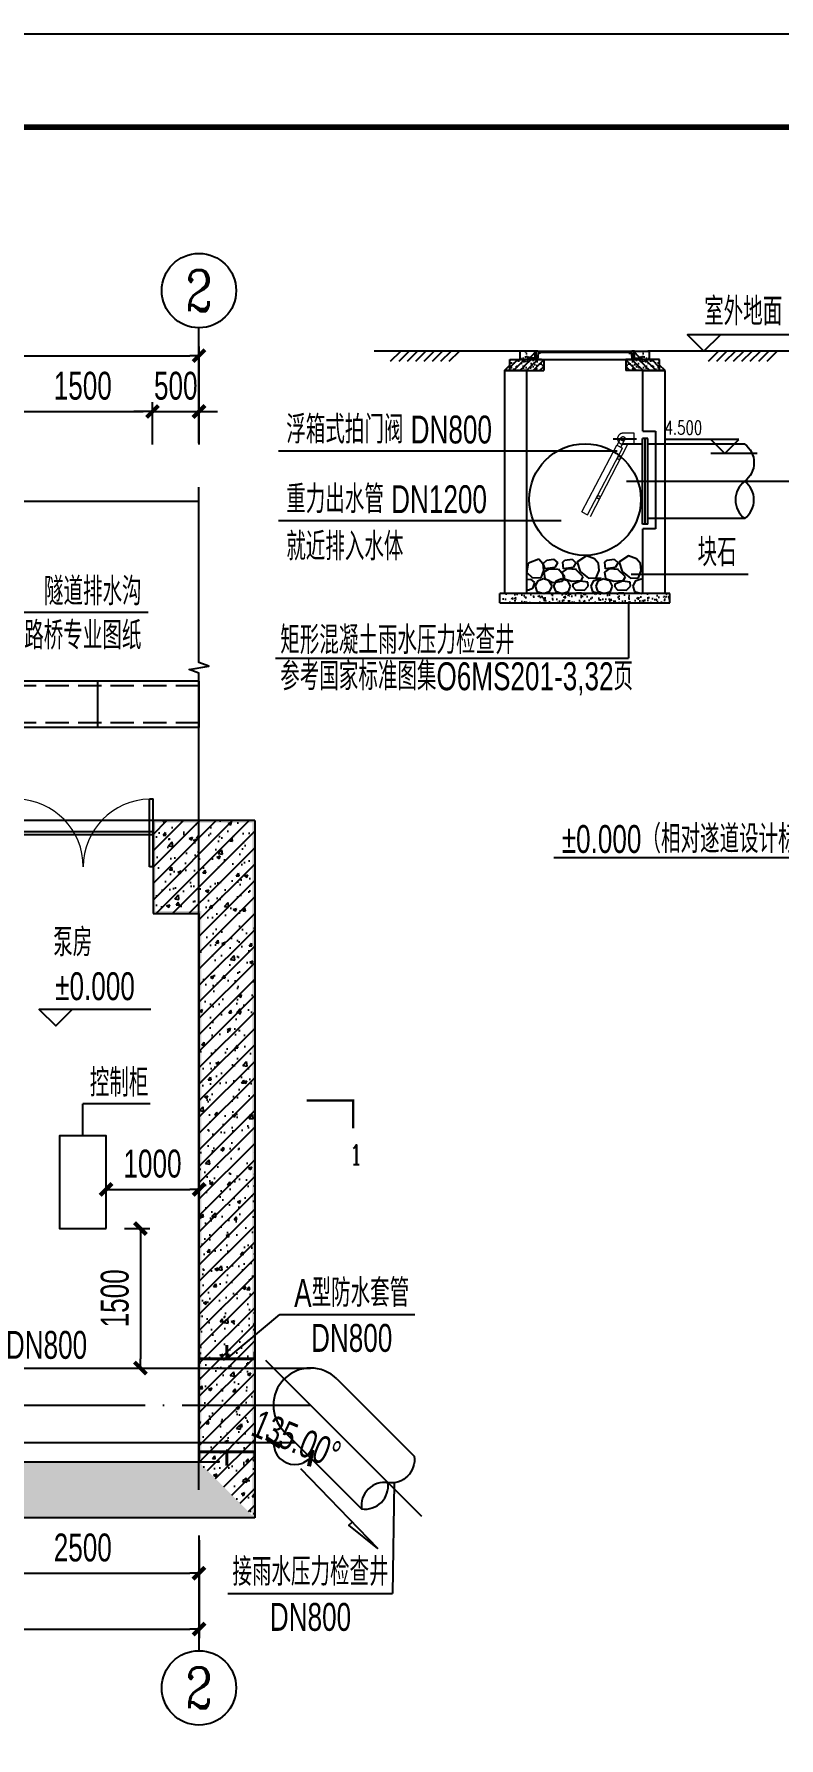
# Model space of a CAD drawing. Extents: x -316592 to 60787, y -138940 to -60306.
# Drawn here: x -14892 to -6881, y -95223 to -76897 of the extents above; entities that cross this region are included whole.
import ezdxf
from ezdxf.enums import TextEntityAlignment as Align

# ---------------------------------------------------------------- set-up
doc = ezdxf.new("R2010")
doc.units = 0
doc.header["$LTSCALE"] = 1000
doc.header["$MEASUREMENT"] = 0
for name, pattern in [('CENTER', [2.9, 2.5, -0.2, 0, -0.2]), ('DASH', [0.35, 0.25, -0.1]), ('PHANTOM2', [31.75, 15.875, -3.175, 3.175, -3.175, 3.175, -3.175])]:
    doc.linetypes.add(name, pattern=pattern)
for name, color, linetype in [('---GPS_废水管_DN', 74, 'Continuous'), ('AXIS', 4, 'Continuous'), ('AXIS_TEXT', 7, 'Continuous'), ('DIM_ELEV', 4, 'Continuous'), ('DIM_SYMB', 4, 'Continuous'), ('DOTE', 8, 'Continuous'), ('HIDE_B', 7, 'Continuous'), ('PUB_DIM', 7, 'Continuous'), ('PUB_HATCH', 246, 'Continuous'), ('PUB_TEXT', 7, 'Continuous'), ('PUB_WALL', 9, 'Continuous'), ('QQ', 8, 'Continuous'), ('SJ', 4, 'Continuous'), ('WALL', 8, 'Continuous'), ('WINDOW', 8, 'Continuous'), ('WP_CENTER', 11, 'CENTER'), ('WP_D', 4, 'Continuous'), ('WP_D_DN', 4, 'Continuous'), ('WP_D_OTH', 7, 'Continuous'), ('图框', 7, 'Continuous'), ('建构筑物', 8, 'Continuous'), ('管道', 4, 'Continuous')]:
    doc.layers.add(name, color=color, linetype=linetype)
for name, color, linetype, lineweight in [('2中心线', 8, 'CENTER', 13), ('xishixian', 7, 'Continuous', 9), ('点划线', 8, 'CENTER', 25)]:
    doc.layers.add(name, color=color, linetype=linetype, lineweight=lineweight)
doc.styles.add('_TCH_AXIS', font='COMPLEX', dxfattribs={"bigfont": 'GBCBIG'})
doc.styles.add('_TCH_DIM', font='simplex1.shx', dxfattribs={"bigfont": 'hztxt.shx'})
doc.styles.add('_TCH_LABEL', font='COMPLEX', dxfattribs={"bigfont": 'GBCBIG'})
doc.styles.add('COMPLEX', font='COMPLEX')
doc.styles.add('HZ', font='HZTXT_E.SHX', dxfattribs={"width": 0.7, "bigfont": 'HZTXT.SHX'})
doc.dimstyles.new('LZGPS', dxfattribs={"dimscale": 100, "dimtxt": 3, "dimasz": 1, "dimexe": 1, "dimexo": 2, "dimgap": 1.25, "dimtad": 1, "dimdec": 0, "dimzin": 0, "dimdsep": 46, "dimtxsty": 'HZ', "dimblk": '$dimbk', "dimcen": 2, "dimclrd": 256, "dimclre": 256, "dimazin": 0, "dimtfac": 1, "dimtdec": 0, "dimtix": 1, "dimtmove": 2, "dimatfit": 3, "dimfxl": 0, "dimtolj": 1, "dimtzin": 0, "dimarcsym": 0})
pattern_1 = [(45, (-77718.2, -37710.72), (-88.38835, 88.38835), []), (50, (-77718.2, -37710.72), (358.6301, -31.3761), [37.5, -412.5]), (355, (-77718.2, -37710.72), (-69.3757, 376.096), [30, -330]), (100.4514, (-77688.3, -37713.33), (289.2547, 344.7198), [31.8701, -350.571]), (46.1842, (-77718.2, -37610.7), (533.6205, -82.7595), [56.25, -618.75]), (96.6356, (-77673.73, -37617.6), (467.3314, 487.059), [47.805, -525.8565]), (351.1842, (-77718.2, -37610.7), (467.331, 487.0593), [45, -495]), (21, (-77668.2, -37635.72), (298.4535, -201.3094), [37.5, -412.5]), (326, (-77668.2, -37635.72), (121.6577, 362.575), [30, -330]), (71.4514, (-77643.33, -37652.5), (420.1113, 161.2652), [31.8701, -350.571]), (37.5, (-77718.2, -37710.72), (6.07993, 166.44693), [0, -326, 0, -335, 0, -331.25]), (7.5, (-77718.2, -37710.72), (131.53477, 197.20586), [0, -191, 0, -318.5, 0, -126.25]), (327.5, (-77829.7, -37710.72), (266.91122, -11.27744), [0, -125, 0, -390, 0, -517.5]), (317.5, (-77879.7, -37710.72), (291.5931, 50.0525), [0, -162.5, 0, -259, 0, -367.5])]

# ---------------------------------------------------------------- blocks, each defined once
blk = doc.blocks.new('$dimbk')
blk.add_line((0, 0), (-1, 0))
blk.add_lwpolyline([(-0.64, -0.64, 0.45, 0.45, 0), (0.64, 0.64, 0.45, 0.45, 0)], format="xyseb")
blk = doc.blocks.new('*D61')
at = {"layer": 'Defpoints', "color": 0}
for p in [(-13618, -80956), (-15118, -81513), (-13618, -81513)]:
    blk.add_point(p, dxfattribs=at)
at = {"layer": 'PUB_DIM', "lineweight": -2}
for p, q in [((-15118, -81313), (-15118, -80856)), ((-15018, -80956), (-13718, -80956)), ((-13618, -81313), (-13618, -80856))]:
    blk.add_line(p, q, dxfattribs=at)
at = {"layer": 'PUB_DIM', "lineweight": -2, "xscale": 100, "yscale": 100, "zscale": 100, "rotation": 180}
blk.add_blockref('$dimbk', (-15118, -80956), dxfattribs=at)
at = {"layer": 'PUB_DIM', "lineweight": -2, "xscale": 100, "yscale": 100, "zscale": 100}
blk.add_blockref('$dimbk', (-13618, -80956), dxfattribs=at)
at = {"layer": 'PUB_DIM', "color": 0, "insert": (-14368, -80681), "char_height": 300, "attachment_point": 5, "style": 'HZ'}
blk.add_mtext('\\A1;1500', dxfattribs=at)
blk = doc.blocks.new('*D62')
at = {"layer": 'Defpoints', "color": 0}
for p in [(-13118, -80956), (-13618, -81513), (-13118, -81513)]:
    blk.add_point(p, dxfattribs=at)
at = {"layer": 'PUB_DIM', "lineweight": -2}
for p, q in [((-13718, -80956), (-13818, -80956)), ((-13618, -81313), (-13618, -80856)), ((-13618, -80956), (-13118, -80956)), ((-13118, -81313), (-13118, -80856)), ((-13018, -80956), (-12918, -80956))]:
    blk.add_line(p, q, dxfattribs=at)
at = {"layer": 'PUB_DIM', "lineweight": -2, "xscale": 100, "yscale": 100, "zscale": 100}
blk.add_blockref('$dimbk', (-13618, -80956), dxfattribs=at)
at = {"layer": 'PUB_DIM', "lineweight": -2, "xscale": 100, "yscale": 100, "zscale": 100, "rotation": 180}
blk.add_blockref('$dimbk', (-13118, -80956), dxfattribs=at)
at = {"layer": 'PUB_DIM', "color": 0, "insert": (-13368, -80681), "char_height": 300, "attachment_point": 5, "style": 'HZ'}
blk.add_mtext('\\A1;500', dxfattribs=at)
blk = doc.blocks.new('*D64')
at = {"layer": 'Defpoints', "color": 0}
for p in [(-15618, -92895), (-13118, -92895), (-13118, -93452)]:
    blk.add_point(p, dxfattribs=at)
at = {"layer": 'PUB_DIM', "lineweight": -2}
for p, q in [((-15618, -93095), (-15618, -93552)), ((-13118, -93095), (-13118, -93552)), ((-15518, -93452), (-13218, -93452))]:
    blk.add_line(p, q, dxfattribs=at)
at = {"layer": 'PUB_DIM', "lineweight": -2, "xscale": 100, "yscale": 100, "zscale": 100, "rotation": 180}
blk.add_blockref('$dimbk', (-15618, -93452), dxfattribs=at)
at = {"layer": 'PUB_DIM', "lineweight": -2, "xscale": 100, "yscale": 100, "zscale": 100}
blk.add_blockref('$dimbk', (-13118, -93452), dxfattribs=at)
at = {"layer": 'PUB_DIM', "color": 0, "insert": (-14368, -93177), "char_height": 300, "attachment_point": 5, "style": 'HZ'}
blk.add_mtext('\\A1;2500', dxfattribs=at)
blk = doc.blocks.new('*D65')
at = {"layer": 'Defpoints', "color": 0}
for p in [(-23118, -93045), (-13118, -93045), (-13118, -94052)]:
    blk.add_point(p, dxfattribs=at)
at = {"layer": 'PUB_DIM', "lineweight": -2}
for p, q in [((-23118, -93245), (-23118, -94152)), ((-13118, -93245), (-13118, -94152)), ((-23018, -94052), (-13218, -94052))]:
    blk.add_line(p, q, dxfattribs=at)
at = {"layer": 'PUB_DIM', "lineweight": -2, "xscale": 100, "yscale": 100, "zscale": 100, "rotation": 180}
blk.add_blockref('$dimbk', (-23118, -94052), dxfattribs=at)
at = {"layer": 'PUB_DIM', "lineweight": -2, "xscale": 100, "yscale": 100, "zscale": 100}
blk.add_blockref('$dimbk', (-13118, -94052), dxfattribs=at)
at = {"layer": 'PUB_DIM', "color": 0, "insert": (-18118, -93777), "char_height": 300, "attachment_point": 5, "style": 'HZ'}
blk.add_mtext('\\A1;10000', dxfattribs=at)
blk = doc.blocks.new('*D72')
at = {"layer": 'Defpoints', "color": 0}
for p in [(-13118, -80356), (-23118, -81113), (-13118, -81113)]:
    blk.add_point(p, dxfattribs=at)
at = {"layer": 'PUB_DIM', "lineweight": -2}
for p, q in [((-23118, -80913), (-23118, -80256)), ((-13118, -80913), (-13118, -80256)), ((-23018, -80356), (-13218, -80356))]:
    blk.add_line(p, q, dxfattribs=at)
at = {"layer": 'PUB_DIM', "lineweight": -2, "xscale": 100, "yscale": 100, "zscale": 100, "rotation": 180}
blk.add_blockref('$dimbk', (-23118, -80356), dxfattribs=at)
at = {"layer": 'PUB_DIM', "lineweight": -2, "xscale": 100, "yscale": 100, "zscale": 100}
blk.add_blockref('$dimbk', (-13118, -80356), dxfattribs=at)
at = {"layer": 'PUB_DIM', "color": 0, "insert": (-18118, -80081), "char_height": 300, "attachment_point": 5, "style": 'HZ'}
blk.add_mtext('\\A1;10000', dxfattribs=at)
blk = doc.blocks.new('$DorLib2D$00000002')
for p, q in [((-0.5, 0), (-0.5, 0.4875)), ((-0.475, 0.4875), (-0.5, 0.4875)), ((-0.475, 0), (-0.475, 0.4875)), ((0.475, 0), (0.475, 0.4875)), ((0.475, 0.4875), (0.5, 0.4875)), ((0.5, 0), (0.5, 0.4875)), ((-0.5, 0), (-0.475, 0)), ((0.5, 0), (0.475, 0))]:
    blk.add_line(p, q)
at = {"lineweight": 13}
for centre, start, end in [((-0.4875, 0), 0, 88.53072), ((0.4875, 0), 91.46928, 180)]:
    blk.add_arc(centre, 0.4875, start, end, dxfattribs=at)
blk = doc.blocks.new('_AXISO')
blk.add_circle((0, 0), 0.5)
at = {"layer": 'AXIS_TEXT', "style": 'COMPLEX', "width": 1.041667}
blk.add_attdef('A', text='', height=0.56, dxfattribs=at).set_placement((-0.25, -0.28), (0.25, -0.28), align=Align.FIT)
blk = doc.blocks.new('_ARROW2')
blk.add_line((-600, 0), (600, 0))
blk.add_lwpolyline([(600, 0), (202, 50), (202, 0)])
blk.add_solid([(202, 50), (202, 0), (600, 0), (202, 50)])
blk = doc.blocks.new('*D83')
at = {"layer": '---GPS_废水管_DN', "lineweight": -2}
for p, q in [((-14118, -89545), (-14118, -89223)), ((-13118, -89545), (-13118, -89223)), ((-14018, -89323), (-13218, -89323))]:
    blk.add_line(p, q, dxfattribs=at)
at = {"layer": 'Defpoints', "color": 0}
for p in [(-13118, -89323), (-14118, -89745), (-13118, -89745)]:
    blk.add_point(p, dxfattribs=at)
at = {"layer": '---GPS_废水管_DN', "lineweight": -2, "xscale": 100, "yscale": 100, "zscale": 100, "rotation": 180}
blk.add_blockref('$dimbk', (-14118, -89323), dxfattribs=at)
at = {"layer": '---GPS_废水管_DN', "lineweight": -2, "xscale": 100, "yscale": 100, "zscale": 100}
blk.add_blockref('$dimbk', (-13118, -89323), dxfattribs=at)
at = {"layer": '---GPS_废水管_DN', "color": 0, "insert": (-13618, -89048), "char_height": 300, "attachment_point": 5, "style": 'HZ'}
blk.add_mtext('\\A1;1000', dxfattribs=at)
blk = doc.blocks.new('*D84')
at = {"layer": '---GPS_废水管_DN', "lineweight": -2}
for p, q in [((-13918, -89745), (-13648, -89745)), ((-13748, -89845), (-13748, -91145)), ((-14059, -91245), (-13648, -91245))]:
    blk.add_line(p, q, dxfattribs=at)
at = {"layer": 'Defpoints', "color": 0}
for p in [(-14118, -89745), (-14259, -91245), (-13748, -91245)]:
    blk.add_point(p, dxfattribs=at)
at = {"layer": '---GPS_废水管_DN', "lineweight": -2, "xscale": 100, "yscale": 100, "zscale": 100}
for p, rotation in [((-13748, -89745), 90), ((-13748, -91245), 270)]:
    blk.add_blockref('$dimbk', p, dxfattribs=dict(at, rotation=rotation))
at = {"layer": '---GPS_废水管_DN', "color": 0, "insert": (-14023, -90495), "char_height": 300, "attachment_point": 5, "rotation": 90, "style": 'HZ'}
blk.add_mtext('\\A1;1500', dxfattribs=at)
blk = doc.blocks.new('$BG_1')
blk.add_lwpolyline([(10.23, 1.77), (-1.77, 1.77), (0, 0), (1.77, 1.77)])
at = {"style": 'HZ', "width": 0.7}
blk.add_attdef('BG', text='', height=2.5, dxfattribs=at).set_placement((4.22, 2.77), align=Align.CENTER)
blk = doc.blocks.new('*D86')
at = {"layer": '---GPS_废水管_DN', "lineweight": -2}
blk.add_arc((-12084, -92045), 237, 204.3244, 290.6756, dxfattribs=at)
at = {"layer": 'Defpoints', "color": 0}
for p in [(-12201, -91928, 1800), (-15838, -92045, 1800), (-11918, -92045, 1800), (-12252, -92213), (-11369, -92760, 1800)]:
    blk.add_point(p, dxfattribs=at)
at = {"layer": '---GPS_废水管_DN', "lineweight": -2, "xscale": 100, "yscale": 100, "zscale": 100}
for p, rotation in [((-12321, -92045), 102.1621890158522), ((-11916, -92213), 32.83781098414722)]:
    blk.add_blockref('$dimbk', p, dxfattribs=dict(at, rotation=rotation))
at = {"layer": '---GPS_废水管_DN', "color": 0, "insert": (-12070, -92011), "char_height": 300, "attachment_point": 5, "rotation": 337.5, "style": 'HZ'}
blk.add_mtext('\\A1;135.00°', dxfattribs=at)

msp = doc.modelspace()

# ---------------------------------------------------------------- hatches: boundary and pattern name
at = {"layer": 'PUB_HATCH'}
h = msp.add_hatch(dxfattribs=at)
h.set_pattern_fill('钢筋混凝土', color=256, scale=50, style=0)
h.set_pattern_definition(pattern_1)
h.paths.add_polyline_path([(-12543.3, -85380.4), (-12518.3, -85355.4), (-13612.3, -85355.4), (-13612.3, -86355.4), (-13118.3, -86355.4), (-13093.3, -86330.4)])
h = msp.add_hatch(dxfattribs=at)
h.set_pattern_fill('钢筋混凝土', color=256, scale=50, style=0)
h.set_pattern_definition(pattern_1)
h.paths.add_polyline_path([(-12543.3, -85380.4), (-13093.3, -86330.4), (-13118.3, -86355.4), (-13118.3, -92255.4), (-12518.3, -92855.4), (-12518.3, -85355.4)])
h = msp.add_hatch(dxfattribs=at)
h.set_pattern_fill('钢筋混凝土', color=256, scale=50, style=0)
h.set_pattern_definition(pattern_1)
h.paths.add_polyline_path([(-12518.3, -92855.4), (-13118.3, -92255.4), (-23118.3, -92255.4), (-23718.3, -92855.4)])
at = {"layer": 'PUB_WALL'}
for points in [[(-12518.3, -85355.4), (-13612.3, -85355.4), (-13587.3, -85380.4), (-12543.3, -85380.4)], [(-13612.3, -85355.4), (-13612.3, -86355.4), (-13587.3, -86330.4), (-13587.3, -85380.4)], [(-12518.3, -85355.4), (-12518.3, -92855.4), (-12543.3, -92830.4), (-12543.3, -85380.4)], [(-13612.3, -86355.4), (-13118.3, -86355.4), (-13093.3, -86330.4), (-13587.3, -86330.4)], [(-13118.3, -86355.4), (-13118.3, -92255.4), (-13093.3, -92280.4), (-13093.3, -86330.4)], [(-13118.3, -92255.4), (-23118.3, -92255.4), (-23143.3, -92280.4), (-13093.3, -92280.4)], [(-12518.3, -92855.4), (-23718.3, -92855.4), (-23693.3, -92830.4), (-12543.3, -92830.4)]]:
    msp.add_hatch(color=256, dxfattribs=at).paths.add_polyline_path(points)
at = {"layer": 'xishixian'}
h = msp.add_hatch(color=0, dxfattribs=at)
h.paths.add_polyline_path([(-8838.1, -81878.5, -1), (-8803.8, -81878.5, -1)])
h.paths.add_polyline_path([(-8584.4, -81456.6, -1), (-8618.7, -81456.6, -1)])
at = {"layer": '建构筑物'}
h = msp.add_hatch(dxfattribs=at)
h.set_pattern_fill('ANSI31', color=256, scale=400, style=0)
h.set_pattern_definition([(45, (-1002106.466, 1460111.583), (-35.355339, 35.355339), [])])
edge = h.paths.add_edge_path()
edge.add_line((-9773.7, -80397), (-9409.9, -80397))
edge.add_line((-9777.2, -80517), (-9409.9, -80517))
edge.add_line((-9409.9, -80397), (-9409.9, -80517))
edge.add_line((-9773.7, -80517), (-9773.7, -80397))
h = msp.add_hatch(dxfattribs=at)
h.set_pattern_fill('AR-CONC', color=256, scale=20, style=0)
h.set_pattern_definition([(50, (-1002106.47, 1460111.58), (143.4520365, -12.550427), [15, -165]), (355, (-1002106.47, 1460111.58), (-27.750267, 150.438427), [12, -132]), (100.4514, (-1002094.51, 1460110.54), (115.701876, 137.887908), [12.748038, -140.228422]), (46.1842, (-1002106.47, 1460151.58), (213.44821, -33.103803), [22.5, -247.5]), (96.6356, (-1002088.68, 1460148.82), (186.93254, 194.823574), [19.122058, -210.3426]), (351.1842, (-1002106.47, 1460151.58), (186.93239, 194.82372), [18, -198]), (21, (-1002086.47, 1460141.58), (119.3814104, -80.523778), [15, -165]), (326, (-1002086.47, 1460141.58), (48.663066, 145.030009), [12, -132]), (71.4514, (-1002076.52, 1460134.87), (168.044526, 64.506099), [12.748038, -140.228422]), (37.5, (-1002106.466, 1460111.583), (2.431971, 66.5787708), [0, -130.4, 0, -134, 0, -132.5]), (7.5, (-1002106.466, 1460111.58), (52.6139075, 78.8823424), [0, -76.4, 0, -127.4, 0, -50.5]), (327.5, (-1002151.066, 1460111.583), (106.7644872, -4.5109743), [0, -50, 0, -156, 0, -207]), (317.5, (-1002171.07, 1460111.58), (116.637234, 20.0209965), [0, -65, 0, -103.6, 0, -147])])
edge = h.paths.add_edge_path()
edge.add_line((-9773.7, -80397), (-9409.9, -80397))
edge.add_line((-9777.2, -80517), (-9409.9, -80517))
edge.add_line((-9409.9, -80397), (-9409.9, -80517))
edge.add_line((-9773.7, -80517), (-9773.7, -80397))
h = msp.add_hatch(dxfattribs=at)
h.set_pattern_fill('AR-CONC', color=256, scale=20, style=0)
h.set_pattern_definition([(50, (-1002106.47, 1459331.58), (143.4520365, -12.550427), [15, -165]), (355, (-1002106.47, 1459331.58), (-27.750267, 150.438427), [12, -132]), (100.4514, (-1002094.51, 1459330.54), (115.701876, 137.887908), [12.748038, -140.228422]), (46.1842, (-1002106.47, 1459371.58), (213.44821, -33.103803), [22.5, -247.5]), (96.6356, (-1002088.68, 1459368.82), (186.93254, 194.823574), [19.122058, -210.3426]), (351.1842, (-1002106.47, 1459371.58), (186.93239, 194.82372), [18, -198]), (21, (-1002086.47, 1459361.58), (119.3814104, -80.523778), [15, -165]), (326, (-1002086.47, 1459361.58), (48.663066, 145.030009), [12, -132]), (71.4514, (-1002076.52, 1459354.87), (168.044526, 64.506099), [12.748038, -140.228422]), (37.5, (-1002106.466, 1459331.583), (2.431971, 66.5787708), [0, -130.4, 0, -134, 0, -132.5]), (7.5, (-1002106.466, 1459331.58), (52.6139075, 78.8823424), [0, -76.4, 0, -127.4, 0, -50.5]), (327.5, (-1002151.066, 1459331.583), (106.7644872, -4.5109743), [0, -50, 0, -156, 0, -207]), (317.5, (-1002171.07, 1459331.58), (116.637234, 20.0209965), [0, -65, 0, -103.6, 0, -147])])
h.paths.add_polyline_path([(-9502.4, -80307), (-9664.3, -80307), (-9664.3, -80397), (-9573.7, -80397), (-9502.4, -80318.2)])
h = msp.add_hatch(dxfattribs=at)
h.set_pattern_fill('AR-CONC', color=256, scale=20, style=0)
h.set_pattern_definition([(130, (984169.06, 1460111.58), (-143.4520365, -12.550427), [15, -165]), (185, (984169.06, 1460111.58), (27.750267, 150.438427), [12, -132]), (79.5486, (984157.1, 1460110.54), (-115.701876, 137.887908), [12.748038, -140.228422]), (133.8158, (984169.06, 1460151.58), (-213.44821, -33.103803), [22.5, -247.5]), (83.3644, (984151.27, 1460148.82), (-186.93254, 194.823574), [19.122058, -210.3426]), (188.8158, (984169.06, 1460151.58), (-186.93239, 194.82372), [18, -198]), (159, (984149.06, 1460141.58), (-119.3814104, -80.523778), [15, -165]), (214, (984149.06, 1460141.58), (-48.663066, 145.030009), [12, -132]), (108.5486, (984139.11, 1460134.87), (-168.044526, 64.506099), [12.748038, -140.228422]), (142.5, (984169.057, 1460111.583), (-2.431971, 66.5787708), [0, -130.4, 0, -134, 0, -132.5]), (172.5, (984169.06, 1460111.58), (-52.6139075, 78.8823424), [0, -76.4, 0, -127.4, 0, -50.5]), (212.5, (984213.657, 1460111.583), (-106.7644872, -4.5109743), [0, -50, 0, -156, 0, -207]), (222.5, (984233.66, 1460111.58), (-116.637234, 20.0209965), [0, -65, 0, -103.6, 0, -147])])
edge = h.paths.add_edge_path()
edge.add_line((-8163.7, -80397), (-8527.5, -80397))
edge.add_line((-8160.2, -80517), (-8527.5, -80517))
edge.add_line((-8527.5, -80397), (-8527.5, -80517))
edge.add_line((-8163.7, -80517), (-8163.7, -80397))
h = msp.add_hatch(dxfattribs=at)
h.set_pattern_fill('ANSI31', color=256, scale=400, style=0)
h.set_pattern_definition([(135, (984169.057, 1460111.583), (35.355339, 35.355339), [])])
edge = h.paths.add_edge_path()
edge.add_line((-8163.7, -80397), (-8527.5, -80397))
edge.add_line((-8160.2, -80517), (-8527.5, -80517))
edge.add_line((-8527.5, -80397), (-8527.5, -80517))
edge.add_line((-8163.7, -80517), (-8163.7, -80397))
h = msp.add_hatch(dxfattribs=at)
h.set_pattern_fill('AR-CONC', color=256, scale=20, style=0)
h.set_pattern_definition([(130, (984169.06, 1459331.58), (-143.4520365, -12.550427), [15, -165]), (185, (984169.06, 1459331.58), (27.750267, 150.438427), [12, -132]), (79.5486, (984157.1, 1459330.54), (-115.701876, 137.887908), [12.748038, -140.228422]), (133.8158, (984169.06, 1459371.58), (-213.44821, -33.103803), [22.5, -247.5]), (83.3644, (984151.27, 1459368.82), (-186.93254, 194.823574), [19.122058, -210.3426]), (188.8158, (984169.06, 1459371.58), (-186.93239, 194.82372), [18, -198]), (159, (984149.06, 1459361.58), (-119.3814104, -80.523778), [15, -165]), (214, (984149.06, 1459361.58), (-48.663066, 145.030009), [12, -132]), (108.5486, (984139.11, 1459354.87), (-168.044526, 64.506099), [12.748038, -140.228422]), (142.5, (984169.057, 1459331.583), (-2.431971, 66.5787708), [0, -130.4, 0, -134, 0, -132.5]), (172.5, (984169.06, 1459331.58), (-52.6139075, 78.8823424), [0, -76.4, 0, -127.4, 0, -50.5]), (212.5, (984213.657, 1459331.583), (-106.7644872, -4.5109743), [0, -50, 0, -156, 0, -207]), (222.5, (984233.66, 1459331.58), (-116.637234, 20.0209965), [0, -65, 0, -103.6, 0, -147])])
h.paths.add_polyline_path([(-8435, -80307), (-8273.1, -80307), (-8273.1, -80397), (-8363.7, -80397), (-8435, -80318.2)])
h = msp.add_hatch(dxfattribs=at)
h.set_pattern_fill('AR-CONC', color=256, scale=20, style=0)
h.set_pattern_definition([(130, (35198.36, -798816.59), (-143.452037, -12.550427), [15, -165]), (185, (35198.36, -798816.59), (27.750267, 150.438427), [12, -132]), (79.5486, (35186.41, -798817.63), (-115.701876, 137.887908), [12.748038, -140.228422]), (133.8158, (35198.36, -798776.59), (-213.44821, -33.103803), [22.5, -247.5]), (83.3644, (35180.58, -798779.35), (-186.93254, 194.823574), [19.12206, -210.3426]), (188.8158, (35198.36, -798776.59), (-186.93239, 194.82372), [18, -198]), (159, (35178.36, -798786.59), (-119.38141, -80.523778), [15, -165]), (214, (35178.36, -798786.59), (-48.663066, 145.03001), [12, -132]), (108.5486, (35168.41, -798793.3), (-168.044526, 64.5061), [12.748038, -140.228422]), (142.5, (35198.36, -798816.59), (-2.431971, 66.5787708), [0, -130.4, 0, -134, 0, -132.5]), (172.5, (35198.36, -798816.59), (-52.6139075, 78.8823424), [0, -76.4, 0, -127.4, 0, -50.5]), (212.5, (35242.96, -798816.59), (-106.7644872, -4.5109743), [0, -50, 0, -156, 0, -207]), (222.5, (35262.96, -798816.59), (-116.637234, 20.020996), [0, -65, 0, -103.6, 0, -147])])
h.paths.add_polyline_path([(-8053.7, -82913.4), (-9883.7, -82913.4), (-9883.7, -83013.4), (-8053.7, -83013.4)])

# ---------------------------------------------------------------- linework, layer by layer
at = {"layer": '---GPS_废水管_DN'}
for p, q in [((-11056.8, -80416), (-10947.8, -80307)), ((-10966.8, -80416), (-10857.8, -80307)), ((-10876.8, -80416), (-10767.8, -80307)), ((-10786.8, -80416), (-10677.8, -80307)), ((-10696.8, -80416), (-10587.8, -80307)), ((-10606.8, -80416), (-10497.8, -80307)), ((-10516.8, -80416), (-10407.8, -80307)), ((-10426.8, -80416), (-10317.8, -80307)), ((-7638.7, -80416), (-7529.6, -80307)), ((-7548.7, -80416), (-7439.6, -80307)), ((-7458.7, -80416), (-7349.6, -80307)), ((-7368.7, -80416), (-7259.6, -80307)), ((-7278.7, -80416), (-7169.6, -80307)), ((-7188.7, -80416), (-7079.6, -80307)), ((-7098.7, -80416), (-6989.6, -80307)), ((-7008.7, -80416), (-6899.6, -80307)), ((-8619, -81384.5), (-12263.5, -81384.5)), ((-9224, -82133.9), (-12263.5, -82133.9)), ((-8470.1, -82704.8), (-7210.9, -82704.8)), ((-8499, -83009.8), (-8499, -83609.6)), ((-15720.7, -83115.2), (-13665.8, -83115.2)), ((-12294.7, -83609.6), (-8499, -83609.6)), ((-13642.1, -88401.7, 1800), (-14368.3, -88401.7, 1800)), ((-14368.3, -88745.4, 1800), (-14368.3, -88401.7, 1800)), ((-12818.3, -91145.4), (-12247.3, -90670.5)), ((-12247.3, -90670.5), (-10797.8, -90670.5)), ((-11018.8, -92477.7), (-11038.8, -93671.3)), ((-12806.5, -93671.3), (-11038.8, -93671.3))]:
    msp.add_line(p, q, dxfattribs=at)
msp.add_lwpolyline([(-7249.1, -81307, -0.5), (-7249.1, -81707, 0.5), (-7249.1, -82107, 0.5), (-7249.1, -81707, 0.5)], format="xyb", dxfattribs=at)
at = {"layer": '---GPS_废水管_DN', "color": 3, "elevation": 1800}
msp.add_lwpolyline([(-14118.3, -89745.4), (-14118.3, -88745.4), (-14618.3, -88745.4), (-14618.3, -89745.4)], close=True, dxfattribs=at)
for p, q in [((-15118.3, -85475.4), (-13618.3, -85475.4)), ((-15118.3, -85505.4), (-13618.3, -85505.4))]:
    msp.add_line(p, q)
msp.add_lwpolyline([(11847.8, -106596.8), (11847.8, -76896.8), (-30152.2, -76896.8), (-30152.2, -106596.8)], close=True)
at = {"layer": '2中心线', "color": 0, "linetype": 'PHANTOM2', "ltscale": 0.4}
for p, q in [((-8625.9, -81317.7), (-8565.1, -81349.4)), ((-8621, -81320.2), (-8577.7, -81236.9)), ((-8581.5, -81340.8), (-8538.3, -81257.7)), ((-8437, -81190.3), (-8558.7, -81190.3)), ((-8437, -81307), (-8437, -81190.3)), ((-8999.9, -82037), (-8939.1, -82068.6))]:
    msp.add_line(p, q, dxfattribs=at)
msp.add_circle((-8558.7, -81248.7), 22.3, dxfattribs=at)
msp.add_arc((-8558.7, -81248.7), 58.3, 90, 270, dxfattribs=at)
at = {"layer": 'AXIS'}
for p, q in [((-13118.3, -81295.8), (-13118.3, -80056.2)), ((-13118.3, -93045.5), (-13118.3, -94285.1))]:
    msp.add_line(p, q, dxfattribs=at)
at = {"layer": 'DIM_ELEV'}
for p, q in [((-7313.2, -81257), (-8095.7, -81257)), ((-7463.2, -81407), (-7613.2, -81257)), ((-7463.2, -81407), (-7313.2, -81257)), ((-7113.2, -81407), (-7613.2, -81407)), ((-5376.2, -85757), (-9301.2, -85757))]:
    msp.add_line(p, q, dxfattribs=at)
at = {"layer": 'DIM_SYMB'}
msp.add_lwpolyline([(-13118.3, -85655.4), (-13118.3, -83769.9), (-13223.3, -83731.7), (-13013.3, -83694.6), (-13118.3, -83657.4), (-13118.3, -81771.8)], dxfattribs=at)
at = {"layer": 'DIM_SYMB', "const_width": 25}
msp.add_lwpolyline([(-11961.2, -88365.9), (-11461.2, -88365.9), (-11461.2, -88665.9)], dxfattribs=at)
at = {"layer": 'DOTE'}
for p, q in [((-13118.3, -92555.4), (-13118.3, -85055.4)), ((-12903.9, -85355.4), (-23418.3, -85355.4)), ((-12903.9, -92255.4), (-23418.3, -92255.4))]:
    msp.add_line(p, q, dxfattribs=at)
at = {"layer": 'HIDE_B', "flags": 128}
msp.add_lwpolyline([(-27152.2, -104596.8), (-27152.2, -104596.8), (-27152.2, -104596.8), (-27152.2, -77896.8), (-27152.2, -77896.8), (-27152.2, -77896.8), (10847.8, -77896.8), (10847.8, -77896.8), (10847.8, -77896.8), (10847.8, -77896.8), (10847.8, -77896.8), (10847.8, -77896.8), (10847.8, -104596.8), (10847.8, -104596.8), (-27152.2, -104596.8)], close=True, dxfattribs=at)
at = {"layer": 'QQ'}
for p, q in [((-13118.3, -81923.1), (-23118.3, -81923.1)), ((-13118.3, -83855.4), (-23118.3, -83855.4)), ((-14208.3, -83855.4), (-14208.3, -84355.4)), ((-13118.3, -83855.4), (-13118.3, -84355.4)), ((-13118.3, -84355.4), (-23118.3, -84355.4))]:
    msp.add_line(p, q, dxfattribs=at)
at = {"layer": 'QQ', "linetype": 'DASH'}
for p, q in [((-13118.3, -83905.4), (-23118.3, -83905.4)), ((-13118.3, -84305.4), (-23118.3, -84305.4))]:
    msp.add_line(p, q, dxfattribs=at)
at = {"layer": 'SJ', "color": 8}
for p, q in [((-9593.7, -80517), (-9833.7, -80517)), ((-9833.7, -80517), (-9593.7, -80517)), ((-8343.7, -80517), (-8103.7, -80517))]:
    msp.add_line(p, q, dxfattribs=at)
at = {"layer": 'WALL'}
for p, q in [((-12518.3, -85355.4), (-13612.3, -85355.4)), ((-13612.3, -85355.4), (-13612.3, -86355.4)), ((-12518.3, -85355.4), (-12518.3, -92855.4)), ((-13612.3, -86355.4), (-13118.3, -86355.4)), ((-13118.3, -86355.4), (-13118.3, -92255.4)), ((-13118.3, -92255.4), (-23118.3, -92255.4)), ((-12518.3, -92855.4), (-23718.3, -92855.4))]:
    msp.add_line(p, q, dxfattribs=at)
at = {"layer": 'WP_CENTER', "color": 246}
for p, q in [((-8518.6, -81707), (-5385.9, -81707)), ((-12403.6, -91160.1, 122.6), (-10724, -92839.7, -301.6)), ((-21998.9, -91645.4, 1800), (-11918.3, -91645.4))]:
    msp.add_line(p, q, dxfattribs=at)
at = {"layer": 'WP_D'}
for p, q in [((-15838.3, -91245.4, 1800), (-11918.3, -91245.4, 1800)), ((-11635.4, -91362.6, 1800), (-10803.6, -92194.4, 1800)), ((-12201.1, -91928.3, 1800), (-11369.2, -92760.1, 1800)), ((-15838.3, -92045.4, 1800), (-12084, -92045.4, 1800))]:
    msp.add_line(p, q, dxfattribs=at)
msp.add_arc((-11918.3, -91645.4), 400, 45, 225, dxfattribs=at)
at = {"layer": 'WP_D_OTH', "const_width": 30}
for points in [[(-12518.3, -91070.4), (-12518.3, -91145.4), (-13118.3, -91145.4), (-13118.3, -91070.4)], [(-12818.3, -91145.4), (-12818.3, -90995.4)], [(-12518.3, -92220.4), (-12518.3, -92145.4), (-13118.3, -92145.4), (-13118.3, -92220.4)], [(-12818.3, -92145.4), (-12818.3, -92295.4)]]:
    msp.add_lwpolyline(points, dxfattribs=at)
at = {"layer": 'WP_D_OTH'}
msp.add_lwpolyline([(-10803.6, -92194.4, -0.5), (-11086.4, -92477.3, 0.5), (-11369.2, -92760.1, 0.5), (-11086.4, -92477.3, 0.5)], format="xyb", dxfattribs=at)
at = {"layer": 'xishixian'}
for p, q in [((-8999.9, -82037), (-8625.9, -81317.7)), ((-8939.1, -82068.6), (-8565.1, -81349.4)), ((-8908.7, -82084.4), (-8504.4, -81307))]:
    msp.add_line(p, q, dxfattribs=at)
at = {"layer": 'xishixian', "color": 0}
for centre in [(-8601.5, -81456.6), (-8820.9, -81878.5)]:
    msp.add_circle(centre, 17.1, dxfattribs=at)
at = {"layer": '图框', "linetype": 'Continuous', "const_width": 60}
msp.add_lwpolyline([(10847.8, -77896.8), (-27152.2, -77896.8), (-27152.2, -105596.8), (10847.8, -105596.8), (10847.8, -77896.8)], dxfattribs=at)
at = {"layer": '建构筑物'}
for p, q in [((-9773.7, -80517), (-9773.7, -80397)), ((-9773.7, -80397), (-9409.9, -80397)), ((-9664.3, -80397), (-9664.3, -80307)), ((-9502.4, -80307), (-9664.3, -80307)), ((-9474.7, -80307), (-9664.3, -80307)), ((-9434.3, -80397), (-9664.3, -80397)), ((-9502.4, -80318.2), (-9573.7, -80397)), ((-9502.4, -80318.2), (-9573.7, -80397)), ((-9493, -80383), (-9561, -80383)), ((-9502.4, -80383), (-9502.4, -80307)), ((-9493, -80383), (-9493, -80307)), ((-9468.7, -80328), (-9476.4, -80397)), ((-9474.7, -80307), (-8462.7, -80307)), ((-9474.7, -80307), (-9474.7, -80318)), ((-9474.7, -80318), (-8462.7, -80318)), ((-9443.7, -80328), (-9468.7, -80328)), ((-9443.7, -80318), (-9443.7, -80328)), ((-9443.7, -80318), (-9443.7, -80328)), ((-9443.7, -80397), (-8273.1, -80397)), ((-9409.9, -80397), (-9409.9, -80517)), ((-8163.7, -80397), (-8527.5, -80397)), ((-8527.5, -80397), (-8527.5, -80517)), ((-8506.4, -80318), (-8526.4, -80318)), ((-8506.4, -80307), (-8491.4, -80307)), ((-8493.7, -80318), (-8493.7, -80328)), ((-8493.7, -80318), (-8493.7, -80328)), ((-8493.7, -80328), (-8468.7, -80328)), ((-8468.7, -80328), (-8461, -80397)), ((-8435, -80307), (-8462.7, -80307)), ((-8462.7, -80307), (-8462.7, -80318)), ((-8444.4, -80383), (-8444.4, -80307)), ((-8444.4, -80383), (-8372.9, -80383)), ((-8435, -80307), (-8273.1, -80307)), ((-8435, -80383), (-8435, -80307)), ((-8435, -80318.2), (-8363.7, -80397)), ((-8273.1, -80397), (-8273.1, -80307)), ((-8163.7, -80517), (-8163.7, -80397)), ((-9833.7, -80517), (-9773.7, -80457)), ((-9833.7, -80517), (-9833.7, -82913.4)), ((-9777.2, -80517), (-9833.7, -80517)), ((-9777.2, -80517), (-9409.9, -80517)), ((-9593.7, -82913.4), (-9593.7, -80517)), ((-8160.2, -80517), (-8527.5, -80517)), ((-8343.7, -81168.1), (-8343.7, -80517)), ((-8103.7, -80517), (-8163.7, -80457)), ((-8103.7, -80517), (-8163.7, -80517)), ((-8160.2, -80517), (-8103.7, -80517)), ((-8103.7, -82913.4), (-8103.7, -80517)), ((-8343.7, -81168.1), (-8207.7, -81168.1)), ((-8207.7, -81168.1), (-8207.7, -82218.3)), ((-8343.7, -82913.4), (-8343.7, -82218.3)), ((-8207.7, -82218.3), (-8343.7, -82218.3)), ((-9592.4, -82687.3), (-9575, -82585.6)), ((-9575, -82585.6), (-9462, -82542.8)), ((-9462, -82542.8), (-9419.2, -82591.6)), ((-9419.2, -82591.6), (-9413.3, -82665.6)), ((-9418.1, -82590.7), (-9376.2, -82554.1)), ((-9394.4, -82647), (-9418.1, -82590.7)), ((-9292.5, -82633.2), (-9394.4, -82647)), ((-9376.2, -82554.1), (-9305.4, -82543.4)), ((-9305.4, -82543.4), (-9260.5, -82585.2)), ((-9261.4, -82585.4), (-9292.5, -82633.2)), ((-9159.4, -82647.5), (-9211.4, -82683.5)), ((-9204.7, -82576.7), (-9182.7, -82554.6)), ((-9197.1, -82647), (-9204.7, -82576.7)), ((-9095.2, -82633.2), (-9197.1, -82647)), ((-9182.7, -82554.6), (-9104, -82545.4)), ((-9057.3, -82656), (-9159.4, -82647.5)), ((-9104, -82545.4), (-9064, -82585.4)), ((-9064, -82585.4), (-9095.2, -82633.2)), ((-8950.2, -82510.4), (-9055.5, -82576.8)), ((-9052.4, -82577), (-9020.4, -82677)), ((-8864.6, -82542.8), (-8950.2, -82510.4)), ((-8820.7, -82590.7), (-8864.6, -82542.8)), ((-8815.9, -82665.6), (-8820.7, -82590.7)), ((-8706.7, -82647.5), (-8758.7, -82683.5)), ((-8752.1, -82576.7), (-8730, -82554.6)), ((-8744.4, -82647), (-8752.1, -82576.7)), ((-8642.5, -82633.2), (-8744.4, -82647)), ((-8730, -82554.6), (-8651.4, -82545.4)), ((-8604.6, -82656), (-8706.7, -82647.5)), ((-8651.4, -82545.4), (-8611.4, -82585.4)), ((-8611.4, -82585.4), (-8642.5, -82633.2)), ((-8497.6, -82510.4), (-8602.9, -82576.8)), ((-8599.7, -82577), (-8567.7, -82677)), ((-8412, -82542.8), (-8497.6, -82510.4)), ((-8368.1, -82590.7), (-8412, -82542.8)), ((-8363.3, -82665.6), (-8368.1, -82590.7)), ((-9527, -82747.8), (-9592.4, -82687.3)), ((-9592.4, -82764.7), (-9552.9, -82760.6)), ((-9592.4, -82878.7), (-9592.4, -82764.7)), ((-9552.9, -82760.6), (-9510.3, -82796)), ((-9510.3, -82796), (-9531.5, -82861.2)), ((-9443, -82743.8), (-9527, -82747.8)), ((-9476.1, -82782.2), (-9501.8, -82834.5)), ((-9501.8, -82834.5), (-9484, -82892.4)), ((-9413.7, -82757.6), (-9476.1, -82782.2)), ((-9413.3, -82665.6), (-9443, -82743.8)), ((-9354.9, -82773.3), (-9413.7, -82757.6)), ((-9357.4, -82653.6), (-9408.7, -82683.5)), ((-9408.7, -82683.5), (-9396.9, -82751.3)), ((-9396.9, -82751.3), (-9312.9, -82795.3)), ((-9254.6, -82656), (-9357.4, -82653.6)), ((-9320, -82833.3), (-9354.9, -82773.3)), ((-9344, -82889.3), (-9320, -82833.3)), ((-9312.9, -82795.3), (-9212.9, -82782.4)), ((-9280.5, -82781.9), (-9304.4, -82834.5)), ((-9304.4, -82834.5), (-9284.4, -82890.5)), ((-9297.8, -82814.1), (-9301.8, -82834.1)), ((-9216.3, -82757.6), (-9280.5, -82781.9)), ((-9184.9, -82734.4), (-9253.4, -82653.6)), ((-9152.3, -82777.6), (-9214.7, -82758.2)), ((-9212.9, -82782.4), (-9184.9, -82734.4)), ((-9211.4, -82683.5), (-9199.5, -82751.4)), ((-9199.5, -82751.4), (-9109.5, -82782.3)), ((-9122.7, -82833.3), (-9152.3, -82777.6)), ((-9145.4, -82892.4), (-9122.7, -82833.3)), ((-9109.5, -82782.3), (-9009.5, -82774.3)), ((-9015.5, -82782.4), (-9098.7, -82812.3)), ((-9098.7, -82812.3), (-9098.7, -82843.2)), ((-8985.3, -82736), (-9066, -82655.3)), ((-9020.4, -82677), (-8929.7, -82747.8)), ((-8935, -82790.3), (-9015.5, -82782.4)), ((-9009.5, -82774.3), (-8985.3, -82736)), ((-8972.9, -82878.7), (-8931.7, -82833.8)), ((-8931.7, -82833.8), (-8935, -82790.3)), ((-8929.7, -82747.8), (-8845.7, -82743.8)), ((-8878.7, -82782.2), (-8904.4, -82834.5)), ((-8904.4, -82834.5), (-8886.6, -82892.4)), ((-8814.7, -82758.2), (-8878.7, -82782.2)), ((-8877, -82747.8), (-8793, -82743.8)), ((-8827.9, -82781.9), (-8851.8, -82834.5)), ((-8851.8, -82834.5), (-8831.8, -82890.5)), ((-8845.7, -82743.8), (-8815.9, -82665.6)), ((-8763.7, -82757.6), (-8827.9, -82781.9)), ((-8796.3, -82763.9), (-8814.7, -82758.2)), ((-8699.7, -82777.6), (-8762.1, -82758.2)), ((-8758.7, -82683.5), (-8746.9, -82751.4)), ((-8746.9, -82751.4), (-8656.9, -82782.3)), ((-8670, -82833.3), (-8699.7, -82777.6)), ((-8692.7, -82892.4), (-8670, -82833.3)), ((-8656.9, -82782.3), (-8556.9, -82774.3)), ((-8562.9, -82782.4), (-8646.1, -82812.3)), ((-8646.1, -82812.3), (-8646.1, -82843.2)), ((-8532.6, -82736), (-8613.4, -82655.3)), ((-8567.7, -82677), (-8477, -82747.8)), ((-8482.3, -82790.3), (-8562.9, -82782.4)), ((-8556.9, -82774.3), (-8532.6, -82736)), ((-8520.3, -82878.7), (-8479, -82833.8)), ((-8479, -82833.8), (-8482.3, -82790.3)), ((-8477, -82747.8), (-8393, -82743.8)), ((-8426.1, -82782.2), (-8451.8, -82834.5)), ((-8451.8, -82834.5), (-8434, -82892.4)), ((-8362.1, -82758.2), (-8426.1, -82782.2)), ((-8393, -82743.8), (-8363.3, -82665.6)), ((-8343.7, -82763.9), (-8362.1, -82758.2)), ((-9883.7, -83013.4), (-9883.7, -82913.4)), ((-8053.7, -82913.4), (-9883.7, -82913.4)), ((-9883.7, -83013.4), (-8053.7, -83013.4)), ((-9570.3, -82878.7), (-9592.4, -82878.7)), ((-9531.5, -82861.2), (-9570.3, -82878.7)), ((-9484, -82892.4), (-9410.7, -82912.4)), ((-9410.7, -82912.4), (-9344, -82889.3)), ((-9284.4, -82890.5), (-9213.4, -82912.4)), ((-9213.4, -82912.4), (-9145.4, -82892.4)), ((-9098.7, -82843.2), (-9069.3, -82876)), ((-9069.3, -82876), (-8972.9, -82878.7)), ((-9002.7, -82909.4), (-9058.3, -82910.4)), ((-8886.6, -82892.4), (-8813.4, -82912.4)), ((-8831.8, -82890.5), (-8760.7, -82912.4)), ((-8813.4, -82912.4), (-8796.3, -82907.4)), ((-8760.7, -82912.4), (-8692.7, -82892.4)), ((-8646.1, -82843.2), (-8616.6, -82876)), ((-8616.6, -82876), (-8520.3, -82878.7)), ((-8550, -82909.4), (-8605.7, -82910.4)), ((-8434, -82892.4), (-8360.7, -82912.4)), ((-8360.7, -82912.4), (-8343.7, -82907.4)), ((-8053.7, -83013.4), (-8053.7, -82913.4))]:
    msp.add_line(p, q, dxfattribs=at)
at = {"layer": '点划线', "color": 0}
msp.add_line((-8664, -81248.7), (-8411.4, -81248.7), dxfattribs=at)
at = {"layer": '管道'}
for p, q in [((-9664.3, -80307), (-11234.1, -80307)), ((-6721.6, -80307), (-8291.4, -80307)), ((-8347.4, -81307), (-8558.7, -81307)), ((-8291.4, -81246), (-8347.4, -81246)), ((-8347.4, -82168), (-8347.4, -81246)), ((-8319.4, -82168), (-8319.4, -81246)), ((-8291.4, -82168), (-8291.4, -81246)), ((-7364.7, -81307), (-8291.4, -81307)), ((-7249.1, -81307), (-7364.7, -81307)), ((-8291.4, -82168), (-8347.4, -82168)), ((-7364.7, -82107), (-8291.4, -82107)), ((-7249.1, -82107), (-7364.7, -82107))]:
    msp.add_line(p, q, dxfattribs=at)
msp.add_circle((-8966.4, -81903.4), 600, dxfattribs=at)
msp.add_arc((-8296.5, -81994.1), 687.1, 89.43491, 89.57586, dxfattribs=at)

# ---------------------------------------------------------------- block references
at = {"layer": '---GPS_废水管_DN'}
ref = msp.add_blockref('$BG_1', (-7687.3, -80307), dxfattribs=dict(at, xscale=100, yscale=100, zscale=100))
ref.add_attrib('BG', '室外地面', dxfattribs={"layer": '0', "height": 300, "style": 'HZ', "width": 0.7}).set_placement((-7265.1, -80030.2), align=Align.CENTER)
ref = msp.add_blockref('$BG_1', (-14658.7, -87564.6), dxfattribs=dict(at, xscale=100, yscale=100, zscale=100))
ref.add_attrib('BG', '±0.000', dxfattribs={"layer": '0', "height": 300, "style": 'HZ', "width": 0.7}).set_placement((-14236.5, -87287.8), align=Align.CENTER)
at = {"layer": '---GPS_废水管_DN', "xscale": -1, "rotation": 133.9999999999526}
msp.add_blockref('_ARROW2', (-11610.6, -92755.8), dxfattribs=at)
at = {"layer": 'AXIS'}
ref = msp.add_blockref('_AXISO', (-13118.3, -79656.2), dxfattribs=dict(at, xscale=800, yscale=800, zscale=800))
ref.add_attrib('A', '2', dxfattribs={"layer": 'AXIS_TEXT', "height": 438.4, "style": '_TCH_AXIS'}).set_placement((-13264.4, -79875.4), (-12972.2, -79875.4), align=Align.FIT)
ref = msp.add_blockref('_AXISO', (-13118.3, -94685.1), dxfattribs=dict(at, xscale=800, yscale=800, zscale=800))
ref.add_attrib('A', '2', dxfattribs={"layer": 'AXIS_TEXT', "height": 438.4, "style": '_TCH_AXIS'}).set_placement((-13264.4, -94904.3), (-12972.2, -94904.3), align=Align.FIT)
at = {"layer": 'WINDOW', "xscale": 1500, "yscale": 1500, "zscale": 1500}
msp.add_blockref('$DorLib2D$00000002', (-14362.3, -85855.4), dxfattribs=at)

# ---------------------------------------------------------------- texts
at = {"layer": '---GPS_废水管_DN', "style": 'HZ', "width": 0.7}
for s, p in [('浮箱式拍门阀 DN800', (-12179.5, -81300.2)), ('重力出水管 DN1200', (-12179.5, -82049.6)), ('就近排入水体', (-12179.5, -82558.3)), ('块石', (-7756.6, -82620.6)), ('隧道排水沟', (-14785.8, -83040.2)), ('具体见路桥专业图纸', (-15627.5, -83515.3)), ('矩形混凝土雨水压力检查井', (-12244, -83564.9)), ('参考国家标准图集O6MS201-3,32页', (-12244, -83954.3)), ('泵房', (-14686.2, -86816.6)), ('控制柜', (-14292.1, -88326.7, 1800))]:
    msp.add_text(s, height=300, dxfattribs=at).set_placement(p)
for s, p in [('A型防水套管', (-11475.9, -90420.5)), ('DN800', (-11475.9, -90920.5)), ('接雨水压力检查井', (-11919, -93421.3)), ('DN800', (-11919, -93921.3))]:
    msp.add_text(s, height=300, dxfattribs=at).set_placement(p, align=Align.MIDDLE)
at = {"layer": 'PUB_TEXT'}
for s, height, style, width, p in [('4.500', 148.75, '_TCH_DIM', 0.705882, (-8110.7, -81204.5)), ('%%P0.000（相对遂道设计标高-1.610）', 300, 'HZ', 0.7, (-9216.7, -85704.5)), ('1', 212.5, '_TCH_LABEL', 0.705882, (-11493.3, -89056.3))]:
    msp.add_text(s, height=height, dxfattribs=dict(at, style=style, width=width)).set_placement(p)
at = {"layer": 'WP_D_DN', "style": 'HZ', "width": 0.7}
msp.add_text('DN800', height=300, dxfattribs=at).set_placement((-14758.2, -90995.4, 1800), align=Align.MIDDLE)

# ---------------------------------------------------------------- dimensions: what is measured, and where the dimension line sits
at = {"layer": '---GPS_废水管_DN'}
for base, p2, angle, picture, middle in [((-13118.3, -89323.2, 1800), (-13118.3, -89745.4, 1800), 180, '*D83', (-13618.3, -89048.2, 1800)), ((-13747.9, -91245.4, 1800), (-14258.7, -91245.4, 1800), 90, '*D84', (-14022.9, -90495.4, 1800))]:
    dim = msp.add_linear_dim(base=base, p1=(-14118.3, -89745.4, 1800), p2=p2, angle=angle, dimstyle='LZGPS', dxfattribs=at)
    dim.commit()
    dim.dimension.update_dxf_attribs({"geometry": picture, "text_midpoint": middle})
dim = msp.add_angular_dim_2l(base=(-12251.8, -92213.2), line1=((-12201.1, -91928.3, 1800), (-11369.2, -92760.1, 1800)), line2=((-15838.3, -92045.4, 1800), (-11918.3, -92045.4, 1800)), dimstyle='LZGPS', dxfattribs=at)
dim.commit()
dim.dimension.update_dxf_attribs({"geometry": '*D86', "text_midpoint": (-12069.6, -92010.6)})
at = {"layer": 'PUB_DIM'}
for p1, p2, distance, picture, middle in [((-23118.3, -81112.7), (-13118.3, -81112.7), 756.7, '*D72', (-18118.3, -80080.9)), ((-15118.3, -81512.7), (-13618.3, -81512.7), 556.7, '*D61', (-14368.3, -80680.9)), ((-13618.3, -81512.7), (-13118.3, -81512.7), 556.7, '*D62', (-13368.3, -80680.9)), ((-15618.3, -92895.5), (-13118.3, -92895.5), -556.7, '*D64', (-14368.3, -93177.2)), ((-23118.3, -93045.5), (-13118.3, -93045.5), -1006.7, '*D65', (-18118.3, -93777.2))]:
    dim = msp.add_aligned_dim(p1=p1, p2=p2, distance=distance, dimstyle='LZGPS', dxfattribs=at)
    dim.commit()
    dim.dimension.update_dxf_attribs({"geometry": picture, "text_midpoint": middle})

doc.saveas('drawing.dxf')
